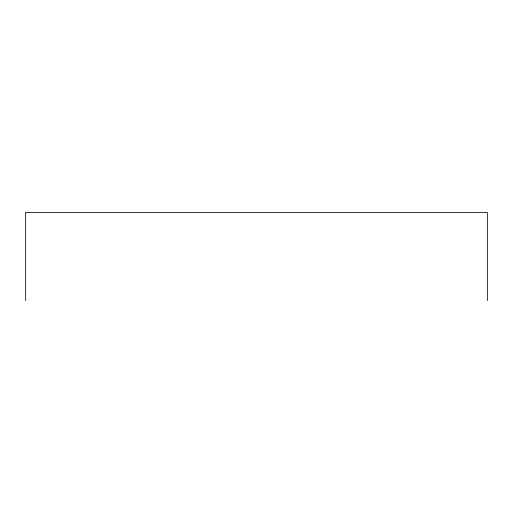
<?xml version="1.0" encoding="UTF-8"?>
<svg xmlns="http://www.w3.org/2000/svg" width="513" height="513" viewBox="0 0 513 513"><rect width="100%" height="100%" fill="white"/><g stroke="black" fill="none" stroke-linecap="round" stroke-linejoin="round"><path stroke-width="0.77" d="M487.35 300.573L487.35 212.427L25.65 212.427L25.65 300.573"/></g></svg>
